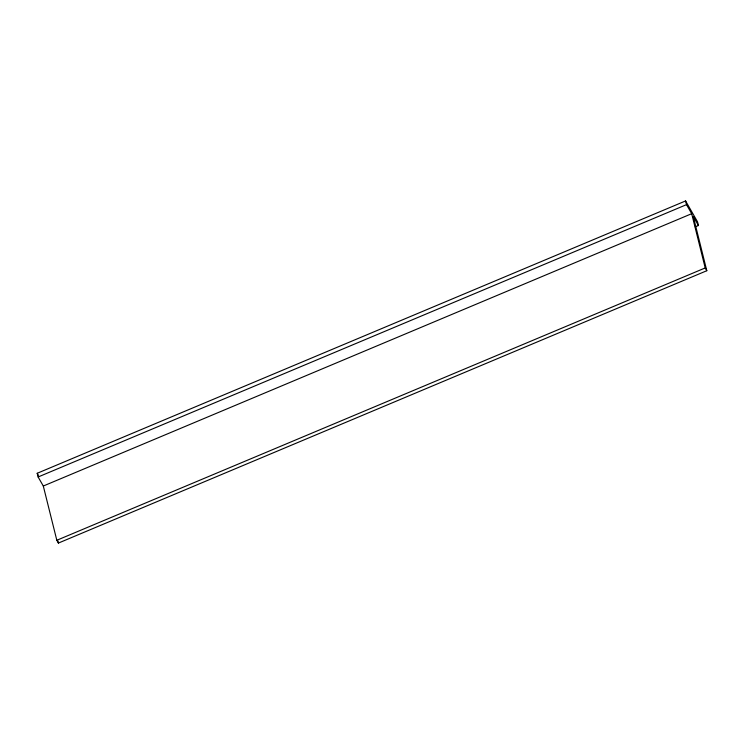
<?xml version="1.0" encoding="UTF-8"?>
<svg xmlns="http://www.w3.org/2000/svg" width="744" height="744" viewBox="0 0 744 744"><rect width="100%" height="100%" fill="white"/><g stroke="black" fill="none" stroke-linecap="round" stroke-linejoin="round"><path stroke-width="1.12" d="M698.449 225.516L693.278 216.476L706.8 270.723L58.413 543.064L56.823 540.274L43.301 486.027L38.121 476.988L37.2 473.277L685.587 200.936L697.519 221.805L698.449 225.516L695.231 226.864M38.121 476.988L686.507 204.647L685.587 200.936M43.301 486.027L691.688 213.695L686.507 204.647M56.823 540.274L705.21 267.942L691.688 213.695M705.21 267.942L706.8 270.723M37.2 473.277L38.335 475.267M57.865 540.841L58.413 543.064"/></g></svg>
